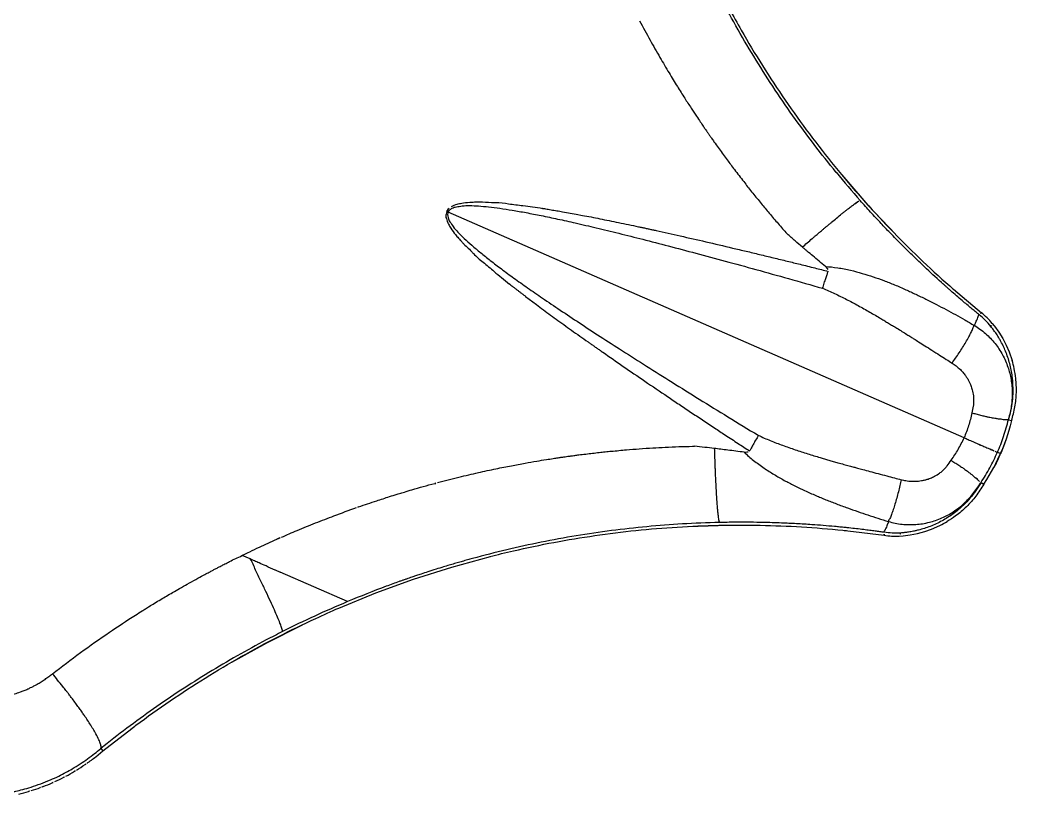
# Model space of a CAD drawing. Header units: millimetres. Extents: x 1145859089 to 1147511753, y -1047484727 to -1047247487.
# Drawn here: x 1146997275.5 to 1146997476.2, y -1047431485.9 to -1047431329.5 of the extents above; entities that cross this region are included whole.
import ezdxf
from ezdxf.xclip import XClip

# ---------------------------------------------------------------- set-up
doc = ezdxf.new("R2010")
doc.units = ezdxf.units.MM
doc.header["$LTSCALE"] = 100
doc.header["$MEASUREMENT"] = 0
doc.header["$XCLIPFRAME"] = 2
doc.layers.get('0').update_dxf_attribs({"linetype": 'CONTINUOUS'})
doc.layers.add('XREF', color=135, linetype='CONTINUOUS')
doc.layers.add('단지배치도$0$W240910', color=135, linetype='CONTINUOUS')

# ---------------------------------------------------------------- blocks, each defined once
blk = doc.blocks.new('단지배치도$0$zw$9902')
at = {"layer": '단지배치도$0$W240910', "linetype": 'ByBlock', "ltscale": 20}
for p, q in [((67698.95, -59990.83), (67704.14, -59996.82)), ((67620.85, -59998.15), (67620.73, -59998.09)), ((67620.85, -59998.14), (67620.73, -59998.09)), ((67620.9, -59998.16), (67620.85, -59998.14)), ((67620.9, -59998.17), (67620.85, -59998.15)), ((67620.94, -59998.18), (67620.9, -59998.16)), ((67620.94, -59998.18), (67620.9, -59998.17)), ((67620.98, -59998.2), (67620.94, -59998.18)), ((67620.98, -59998.2), (67620.94, -59998.18)), ((67723.17, -60042.89), (67620.98, -59998.2)), ((67723.17, -60042.89), (67620.98, -59998.2)), ((67643.67, -59998.13), (67646.33, -59998.61)), ((67704.14, -59996.82), (67709.57, -60002.6)), ((67646.33, -59998.61), (67647.57, -59998.85)), ((67687.9, -60002.27), (67688.12, -60002.51)), ((67688.11, -60002.51), (67688.14, -60002.54)), ((67721.08, -60013.49), (67726.6, -60018.14)), ((67636.33, -60014.91), (67638.49, -60016.53)), ((67638.49, -60016.53), (67639.51, -60017.29)), ((67726.6, -60018.14), (67726.6, -60018.14)), ((67728.75, -60020.25), (67728.75, -60020.25)), ((67728.75, -60020.25), (67729.22, -60020.83)), ((67729.22, -60020.83), (67730.08, -60022.01)), ((67730.08, -60022.01), (67730.85, -60023.25)), ((67730.85, -60023.25), (67731.53, -60024.55)), ((67731.53, -60024.55), (67732.12, -60025.88)), ((67732.12, -60025.88), (67732.7, -60027.59)), ((67731.95, -60039.19), (67731.96, -60039.19)), ((67731.96, -60039.19), (67731.97, -60039.19)), ((67731.96, -60039.34), (67731.97, -60039.27)), ((67731.96, -60039.34), (67732.59, -60039.51)), ((67731.97, -60039.19), (67731.97, -60039.2)), ((67731.97, -60039.2), (67731.97, -60039.22)), ((67731.97, -60039.22), (67731.97, -60039.24)), ((67731.97, -60039.24), (67731.97, -60039.27)), ((67732.32, -60040.57), (67732.06, -60041.46)), ((67732.59, -60039.51), (67732.32, -60040.57)), ((67731.79, -60042.34), (67731.5, -60043.21)), ((67732.06, -60041.46), (67731.79, -60042.34)), ((67669.39, -60044.58), (67669.72, -60044.57)), ((67669.72, -60044.57), (67669.76, -60044.57)), ((67730.82, -60045), (67731.16, -60044.14)), ((67731.18, -60044.08), (67730.85, -60044.94)), ((67731.16, -60044.14), (67731.48, -60043.27)), ((67731.5, -60043.21), (67731.18, -60044.08)), ((67729.26, -60045.56), (67729.78, -60045.79)), ((67729.26, -60045.56), (67729.78, -60045.79)), ((67730.38, -60046.05), (67729.78, -60045.79)), ((67730.38, -60046.05), (67729.78, -60045.79)), ((67729.88, -60047.14), (67730.27, -60046.3)), ((67730.29, -60046.25), (67729.91, -60047.09)), ((67730.27, -60046.3), (67730.38, -60046.05)), ((67730.38, -60046.05), (67730.29, -60046.25)), ((67730.49, -60045.79), (67730.38, -60046.05)), ((67730.38, -60046.05), (67730.47, -60045.85)), ((67730.47, -60045.85), (67730.82, -60045)), ((67730.85, -60044.94), (67730.49, -60045.79)), ((67729.06, -60048.79), (67729.48, -60047.97)), ((67729.51, -60047.92), (67729.08, -60048.74)), ((67729.48, -60047.97), (67729.88, -60047.14)), ((67729.91, -60047.09), (67729.51, -60047.92)), ((67727.67, -60051.19), (67728.15, -60050.4)), ((67728.15, -60050.4), (67728.61, -60049.6)), ((67728.61, -60049.6), (67729.06, -60048.79)), ((67726.41, -60051.86), (67726.41, -60051.87)), ((67726.41, -60051.87), (67726.42, -60051.87)), ((67726.42, -60051.87), (67726.43, -60051.86)), ((67726.43, -60051.86), (67726.44, -60051.85)), ((67726.44, -60051.85), (67726.46, -60051.84)), ((67726.46, -60051.84), (67726.48, -60051.82)), ((67726.53, -60051.77), (67726.48, -60051.82)), ((67726.53, -60051.77), (67727.08, -60052.11)), ((67727.08, -60052.11), (67727.67, -60051.19)), ((67668.5, -60060.46), (67676.42, -60060.2)), ((67676.42, -60060.2), (67684.35, -60060.26)), ((67716.75, -60061.01), (67718.4, -60060.28)), ((67700.15, -60061.32), (67707.32, -60062.22)), ((67707.32, -60062.22), (67707.32, -60062.22)), ((67710.33, -60062.36), (67711.08, -60062.31)), ((67710.33, -60062.36), (67710.33, -60062.36)), ((67711.08, -60062.31), (67712.53, -60062.14)), ((67712.53, -60062.14), (67713.96, -60061.87)), ((67713.96, -60061.87), (67715.37, -60061.49)), ((67715.37, -60061.49), (67716.75, -60061.01)), ((67580.14, -60066.22), (67580.17, -60066.21)), ((67581.76, -60066.91), (67580.17, -60066.21)), ((67621.71, -60068.51), (67629.35, -60066.4)), ((67614.15, -60070.92), (67621.71, -60068.51)), ((67625.82, -60066.82), (67625.31, -60066.96)), ((67586.75, -60069.09), (67587.72, -60069.51)), ((67601.07, -60075.35), (67587.73, -60069.52)), ((67606.69, -60073.63), (67614.15, -60070.92)), ((67599.35, -60076.63), (67606.69, -60073.63)), ((67601.07, -60075.35), (67601.08, -60075.36)), ((67585.05, -60083.49), (67592.13, -60079.92)), ((67578.12, -60087.33), (67585.05, -60083.49)), ((67552.6, -60104.94), (67558.32, -60100.47)), ((67552.19, -60104.44), (67552.19, -60104.44)), ((67552.19, -60104.44), (67552.6, -60104.93)), ((67551.21, -60106.07), (67552.6, -60104.94))]:
    blk.add_line(p, q, dxfattribs=at)
at = {"layer": '단지배치도$0$W240910'}
blk.add_arc((56404.25, -57219.78, 0), 12756.72, 322.50733, 9.110085, dxfattribs=at)
at = {"layer": '단지배치도$0$W240910', "linetype": 'ByBlock', "ltscale": 20}
for centre, radius, start, end in [((67853.62, -59862.38), 201.59, 219.397, 221.4888), ((67716.49, -60030.58), 16.03, 40.1322, 50.904), ((67713.51, -60033.27), 20.02, 11.8651, 16.481), ((67694.32, -60030.28), 38.71, 341.4102, 346.5763), ((67694.5, -60030.35), 38.51, 336.3673, 341.4208), ((67694.49, -60030.36), 38.51, 331.3326, 336.3861), ((67694.32, -60030.27), 38.71, 326.1771, 331.3432), ((67614.99, -60090.66), 36.03, 108.9947, 109.6625), ((67679.18, -60261.22), 201.59, 91.2646, 93.3564), ((67709.54, -60042.33), 20.02, 296.2724, 300.8883), ((67709.59, -60046.35), 16.03, 261.8494, 272.6211), ((67680.15, -60264.15), 204.69, 110.4185, 112.7278), ((67678.39, -60260.47), 200.61, 112.6686, 116.7206), ((67679.49, -60262.63), 203.03, 116.7226, 117.7472), ((67526.45, -60074.42), 40.19, 304.8375, 308.0389), ((67526.56, -60074.64), 39.95, 300.7755, 301.4146), ((67526.38, -60074.35), 40.28, 301.4177, 304.2909), ((67526.21, -60074.1), 40.59, 304.2879, 304.8438), ((67526.51, -60074.53), 40.07, 294.4345, 297.258), ((67526.53, -60074.58), 40.01, 297.2585, 297.9356), ((67526.59, -60074.68), 39.9, 297.9338, 300.7753), ((67526.5, -60074.5), 40.1, 286.4599, 287.2175), ((67526.51, -60074.53), 40.06, 287.217, 290.0042), ((67526.54, -60074.61), 39.98, 290.0049, 290.4781), ((67526.52, -60074.57), 40.02, 290.4781, 290.8788), ((67526.5, -60074.51), 40.09, 290.8794, 293.6394), ((67526.49, -60074.49), 40.11, 293.6391, 294.4349), ((67526.5, -60074.52), 40.08, 283.6623, 286.4601)]:
    blk.add_arc(centre, radius, start, end, dxfattribs=at)
for points, knots in [([(67697.84, -59990.33), (67696.35, -59988.52), (67693.43, -59984.83), (67689.24, -59979.15), (67685.25, -59973.32), (67681.48, -59967.38), (67677.94, -59961.34), (67675.72, -59957.24), (67674.65, -59955.17)], [0, 0, 0, 0, 7.03896, 14.10801, 21.174538, 28.209375, 35.209065, 42.188337, 42.188337, 42.188337, 42.188337]), ([(67676.68, -59957.94), (67677.45, -59959.35), (67679.56, -59963.15), (67683.2, -59969.22), (67687.71, -59976.08), (67692.5, -59982.75), (67697.55, -59989.22), (67702.87, -59995.48), (67708.44, -60001.51), (67714.25, -60007.32), (67718.52, -60011.25), (67720.83, -60013.27), (67721.08, -60013.49)], [0, 0, 0, 0, 4.813028, 13.021974, 21.231053, 29.440321, 37.649824, 45.859591, 54.069635, 62.279945, 70.490483, 71.478028, 71.478028, 71.478028, 71.478028]), ([(67658.92, -59960.31), (67659.58, -59961.6), (67660.92, -59964.03), (67662.86, -59967.47), (67664.67, -59970.53), (67666.31, -59973.22), (67667.77, -59975.54), (67669.04, -59977.5), (67670.07, -59979.06), (67670.87, -59980.25), (67671.45, -59981.1), (67671.85, -59981.69), (67672.17, -59982.15), (67672.45, -59982.56), (67672.79, -59983.04), (67673.1, -59983.49), (67673.4, -59983.91), (67673.64, -59984.25), (67674.06, -59984.84), (67674.66, -59985.68), (67675.45, -59986.78), (67676, -59987.5), (67676.26, -59987.86)], [0, 0, 0, 0, 4.356619, 8.311592, 11.863963, 15.01231, 17.754917, 20.089936, 22.015532, 23.363235, 24.395181, 25.10987, 25.506331, 26.068293, 26.60025, 27.274247, 27.711141, 28.128603, 28.526656, 29.883783, 31.24589, 32.588293, 32.588293, 32.588293, 32.588293]), ([(67676.26, -59987.86), (67676.48, -59988.18), (67676.97, -59988.81), (67677.44, -59989.46), (67677.7, -59989.79)], [0, 0, 0, 0, 1.16775, 2.404075, 2.404075, 2.404075, 2.404075]), ([(67677.7, -59989.79), (67678.32, -59990.58), (67679.42, -59992.06), (67680.57, -59993.5), (67681.1, -59994.16)], [0, 0, 0, 0, 3.009942, 5.542552, 5.542552, 5.542552, 5.542552]), ([(67681.1, -59994.16), (67681.66, -59994.87), (67682.74, -59996.2), (67683.84, -59997.53), (67684.37, -59998.16)], [0, 0, 0, 0, 2.696224, 5.157327, 5.157327, 5.157327, 5.157327]), ([(67623.67, -59996.44), (67624.19, -59996.35), (67624.87, -59996.27), (67625.72, -59996.22), (67626.19, -59996.2), (67626.69, -59996.19), (67627.22, -59996.19), (67627.57, -59996.2), (67627.76, -59996.2)], [0, 0, 0, 0, 1.596637, 2.053013, 2.531406, 3.031997, 3.554943, 4.100383, 4.100383, 4.100383, 4.100383]), ([(67627.76, -59996.2), (67628.56, -59996.19), (67629.44, -59996.37), (67630.33, -59996.3), (67630.42, -59996.29)], [0, 0, 0, 0, 2.401318, 2.66819, 2.66819, 2.66819, 2.66819]), ([(67630.42, -59996.33), (67631.27, -59996.29), (67633.07, -59996.6), (67634.85, -59996.81), (67635.8, -59996.9)], [0, 0, 0, 0, 2.54112, 5.407961, 5.407961, 5.407961, 5.407961]), ([(67701.55, -59996.55), (67701.68, -59996.46), (67701.91, -59996.29), (67702.25, -59996.1), (67702.48, -59995.91), (67702.61, -59995.93)], [0, 0, 0, 0, 0.461746, 0.831383, 1.231302, 1.231302, 1.231302, 1.231302]), ([(67726.19, -60018.56), (67725.97, -60018.38), (67725.51, -60018), (67724.77, -60017.39), (67723.94, -60016.7), (67722.99, -60015.9), (67721.94, -60015), (67721.02, -60014.21), (67720.31, -60013.58), (67719.85, -60013.18), (67719.46, -60012.83), (67719.08, -60012.49), (67717.7, -60011.25), (67715.69, -60009.41), (67713.15, -60006.98), (67710.86, -60004.72), (67708.72, -60002.54), (67706.6, -60000.32), (67704.65, -59998.21), (67703.29, -59996.69), (67702.61, -59995.93)], [0, 0, 0, 0, 0.842833, 1.804421, 2.884607, 4.083231, 5.523702, 7.025981, 7.735048, 8.349304, 8.868817, 9.293642, 9.903768, 14.416924, 17.467389, 20.452732, 24.07324, 26.614897, 29.66509, 32.71727, 32.71727, 32.71727, 32.71727]), ([(67620.72, -59998.09), (67620.65, -59998.25), (67620.57, -59998.69), (67620.47, -59999.23), (67620.64, -59999.45)], [0, 0, 0, 0, 0.540745, 1.382931, 1.382931, 1.382931, 1.382931]), ([(67620.72, -59998.09), (67620.79, -59997.92), (67621.06, -59997.57), (67621.39, -59997.13), (67621.67, -59997.1)], [0, 0, 0, 0, 0.540745, 1.382931, 1.382931, 1.382931, 1.382931]), ([(67620.98, -59998.2), (67620.93, -59998.35), (67620.84, -59998.73), (67620.96, -59999.39), (67621.15, -59999.87), (67621.33, -60000.11)], [0, 0, 0, 0, 0.486408, 1.120205, 2.006841, 2.006841, 2.006841, 2.006841]), ([(67620.98, -59998.2), (67621.06, -59998.06), (67621.27, -59997.74), (67621.84, -59997.37), (67622.33, -59997.19), (67622.62, -59997.16)], [0, 0, 0, 0, 0.486408, 1.120205, 2.006841, 2.006841, 2.006841, 2.006841]), ([(67621.67, -59997.1), (67622.01, -59996.89), (67622.53, -59996.7), (67623.22, -59996.53), (67623.51, -59996.46), (67623.67, -59996.44)], [0, 0, 0, 0, 1.207204, 1.644293, 2.115203, 2.115203, 2.115203, 2.115203]), ([(67622.62, -59997.16), (67623.01, -59997.11), (67623.87, -59996.92), (67625.34, -59996.9), (67627.08, -59996.97), (67629.08, -59997.17), (67631.31, -59997.46), (67633.79, -59997.83), (67636.52, -59998.32), (67639.51, -59998.9), (67642.76, -59999.59), (67646.39, -60000.4), (67650.42, -60001.34), (67654.87, -60002.42), (67659.63, -60003.61), (67664.72, -60004.93), (67670.17, -60006.37), (67675.96, -60007.93), (67682.07, -60009.6), (67688.5, -60011.39), (67692.89, -60012.64), (67695.13, -60013.3)], [0, 0, 0, 0, 1.177409, 2.643447, 4.392353, 6.402399, 8.652648, 11.147844, 13.918543, 16.968362, 20.285919, 23.871662, 28.126176, 32.706012, 37.611441, 42.842664, 48.503904, 54.503192, 60.84036, 67.513769, 74.523857, 74.523857, 74.523857, 74.523857]), ([(67635.8, -59996.9), (67636.44, -59996.96), (67637.74, -59997.18), (67639.05, -59997.36), (67639.72, -59997.47)], [0, 0, 0, 0, 1.918188, 3.959693, 3.959693, 3.959693, 3.959693]), ([(67639.72, -59997.47), (67639.53, -59997.44), (67640.44, -59997.59), (67640.78, -59997.64), (67641.39, -59997.74), (67641.94, -59997.84), (67642.51, -59997.93), (67643.09, -59998.03), (67643.48, -59998.1), (67643.67, -59998.13)], [0, 0, 0, 0, 0.569251, 1.120636, 1.680537, 2.248956, 2.825898, 3.411365, 4.005361, 4.005361, 4.005361, 4.005361]), ([(67684.37, -59998.16), (67684.95, -59998.85), (67686.11, -60000.23), (67687.31, -60001.58), (67687.9, -60002.27)], [0, 0, 0, 0, 2.717182, 5.419443, 5.419443, 5.419443, 5.419443]), ([(67698.93, -59998.57), (67699.09, -59998.44), (67699.4, -59998.19), (67699.86, -59997.83), (67700.37, -59997.43), (67700.93, -59997), (67701.35, -59996.69), (67701.55, -59996.55)], [0, 0, 0, 0, 0.63209, 1.19498, 1.758934, 2.578088, 3.319001, 3.319001, 3.319001, 3.319001]), ([(67620.64, -59999.45), (67620.72, -59999.85), (67620.93, -60000.36), (67621.27, -60000.98), (67621.42, -60001.24), (67621.51, -60001.37)], [0, 0, 0, 0, 1.207204, 1.644293, 2.115203, 2.115203, 2.115203, 2.115203]), ([(67621.33, -60000.11), (67621.56, -60000.43), (67622, -60001.19), (67622.99, -60002.28), (67624.22, -60003.51), (67625.72, -60004.84), (67627.45, -60006.29), (67629.41, -60007.85), (67631.61, -60009.53), (67634.07, -60011.33), (67636.78, -60013.25), (67639.84, -60015.36), (67643.27, -60017.68), (67647.08, -60020.22), (67651.19, -60022.9), (67655.62, -60025.75), (67660.37, -60028.77), (67665.45, -60031.97), (67670.83, -60035.32), (67676.5, -60038.82), (67680.4, -60041.2), (67682.4, -60042.4)], [0, 0, 0, 0, 1.177409, 2.643447, 4.392353, 6.402399, 8.652648, 11.147844, 13.918543, 16.968362, 20.285919, 23.871662, 28.126176, 32.706012, 37.611441, 42.842664, 48.503904, 54.503192, 60.84036, 67.513769, 74.523857, 74.523857, 74.523857, 74.523857]), ([(67647.57, -59998.85), (67648.74, -59999.03), (67651.12, -59999.55), (67654.83, -60000.28), (67657.6, -60000.86), (67659.36, -60001.24), (67660.05, -60001.39), (67660.75, -60001.54), (67661.46, -60001.7), (67661.93, -60001.8), (67662.16, -60001.85)], [0, 0, 0, 0, 3.540286, 7.316158, 11.327899, 12.029319, 12.736871, 13.450556, 14.170375, 14.89633, 14.89633, 14.89633, 14.89633]), ([(67695.08, -60001.76), (67695.23, -60001.63), (67695.54, -60001.37), (67696, -60000.99), (67696.46, -60000.6), (67697.11, -60000.06), (67697.93, -59999.38), (67698.59, -59998.84), (67698.93, -59998.57)], [0, 0, 0, 0, 0.608735, 1.196476, 1.804823, 2.430024, 3.712517, 4.999051, 4.999051, 4.999051, 4.999051]), ([(67621.51, -60001.37), (67621.8, -60001.81), (67622.21, -60002.37), (67622.74, -60003.02), (67623.05, -60003.38), (67623.39, -60003.76), (67623.74, -60004.15), (67623.99, -60004.4), (67624.11, -60004.53)], [0, 0, 0, 0, 1.596637, 2.053013, 2.531406, 3.031997, 3.554943, 4.100383, 4.100383, 4.100383, 4.100383]), ([(67662.16, -60001.85), (67663.76, -60002.22), (67667.05, -60002.93), (67672.11, -60004.09), (67676.45, -60005.11), (67680, -60005.95), (67682.69, -60006.59), (67685.42, -60007.25), (67688.08, -60007.9), (67690.82, -60008.57), (67693.52, -60009.25), (67695.38, -60009.7), (67696.25, -60009.94)], [0, 0, 0, 0, 4.920026, 10.105142, 15.555833, 18.290327, 21.053353, 23.86343, 26.697012, 29.293562, 32.325258, 35.031877, 35.031877, 35.031877, 35.031877]), ([(67691.15, -60005.14), (67691.46, -60004.86), (67692.12, -60004.3), (67692.9, -60003.61), (67693.51, -60003.1), (67693.87, -60002.78), (67694.28, -60002.43), (67694.67, -60002.11), (67694.96, -60001.85), (67695.08, -60001.76)], [0, 0, 0, 0, 1.260417, 2.580742, 3.129728, 3.651886, 4.0175, 4.745857, 5.177531, 5.177531, 5.177531, 5.177531]), ([(67691.15, -60005.14), (67690.68, -60004.73), (67689.65, -60003.89), (67688.71, -60002.95), (67688.14, -60002.54)], [0, 0, 0, 0, 1.871049, 3.972683, 3.972683, 3.972683, 3.972683]), ([(67624.11, -60004.53), (67624.65, -60005.13), (67625.38, -60005.66), (67625.93, -60006.36), (67625.98, -60006.43)], [0, 0, 0, 0, 2.401318, 2.66819, 2.66819, 2.66819, 2.66819]), ([(67626.02, -60006.4), (67626.56, -60007.06), (67628.01, -60008.16), (67629.37, -60009.33), (67630.09, -60009.96)], [0, 0, 0, 0, 2.54112, 5.407961, 5.407961, 5.407961, 5.407961]), ([(67695.71, -60008.96), (67694.87, -60008.26), (67693.68, -60007.26), (67692.32, -60006.12), (67691.63, -60005.55), (67691.31, -60005.27), (67691.15, -60005.14)], [0, 0, 0, 0, 3.260077, 4.675784, 5.316948, 5.948888, 5.948888, 5.948888, 5.948888]), ([(67630.09, -60009.96), (67630.57, -60010.39), (67631.61, -60011.2), (67632.63, -60012.04), (67633.17, -60012.45)], [0, 0, 0, 0, 1.918188, 3.959693, 3.959693, 3.959693, 3.959693]), ([(67695.13, -60013.3), (67695.32, -60012.98), (67695.45, -60012.29), (67695.79, -60011.39), (67696.03, -60010.61), (67696.18, -60010.15), (67696.25, -60009.94)], [0, 0, 0, 0, 1.097384, 2.068671, 2.884035, 3.531905, 3.531905, 3.531905, 3.531905]), ([(67695.71, -60008.96), (67695.87, -60009.1), (67696.15, -60009.36), (67696.3, -60009.78), (67696.25, -60009.94)], [0, 0, 0, 0, 0.64244, 1.162556, 1.162556, 1.162556, 1.162556]), ([(67695.71, -60008.96), (67696.52, -60009.03), (67698.2, -60009.2), (67700.63, -60009.69), (67702.97, -60010.31), (67705.16, -60011), (67707.3, -60011.76), (67709.46, -60012.61), (67711.24, -60013.38), (67712.64, -60014.02), (67713.62, -60014.48), (67714.62, -60014.96), (67715.64, -60015.46), (67716.67, -60015.98), (67718, -60016.66), (67719.6, -60017.5), (67721.46, -60018.52), (67723.32, -60019.55), (67724.55, -60020.29), (67725.19, -60020.63)], [0, 0, 0, 0, 2.462915, 5.043509, 7.428788, 9.732127, 11.929211, 14.247328, 16.687768, 17.75166, 18.838286, 19.947814, 21.080417, 22.236273, 23.415554, 25.568459, 27.652234, 29.781936, 31.958689, 31.958689, 31.958689, 31.958689]), ([(67633.17, -60012.45), (67633.02, -60012.34), (67633.74, -60012.91), (67634.02, -60013.12), (67634.5, -60013.5), (67634.94, -60013.84), (67635.4, -60014.19), (67635.87, -60014.55), (67636.18, -60014.79), (67636.33, -60014.91)], [0, 0, 0, 0, 0.569251, 1.120636, 1.680537, 2.248956, 2.825898, 3.411365, 4.005361, 4.005361, 4.005361, 4.005361]), ([(67695.13, -60013.3), (67695.94, -60013.62), (67697.54, -60014.32), (67699.89, -60015.48), (67702.2, -60016.71), (67704.48, -60017.99), (67706.22, -60019.01), (67707.46, -60019.75), (67708.23, -60020.21), (67709.03, -60020.7), (67709.91, -60021.24), (67710.85, -60021.82), (67711.78, -60022.39), (67712.57, -60022.89), (67713.35, -60023.37), (67714.27, -60023.95), (67715.46, -60024.71), (67716.85, -60025.59), (67718.27, -60026.49), (67719.6, -60027.34), (67720.42, -60027.87), (67720.8, -60028.11)], [0, 0, 0, 0, 2.620047, 5.238556, 7.857918, 10.475204, 13.057656, 13.917577, 14.813958, 15.746831, 16.716323, 17.933294, 19.060369, 19.989619, 20.720958, 21.807982, 23.260058, 24.950962, 26.740095, 28.317811, 29.673642, 29.673642, 29.673642, 29.673642]), ([(67639.51, -60017.29), (67640.43, -60018.02), (67642.43, -60019.42), (67645.48, -60021.65), (67647.79, -60023.28), (67649.27, -60024.32), (67649.85, -60024.72), (67650.43, -60025.13), (67651.02, -60025.55), (67651.42, -60025.82), (67651.62, -60025.96)], [0, 0, 0, 0, 3.540286, 7.316158, 11.327899, 12.029319, 12.736871, 13.450556, 14.170375, 14.89633, 14.89633, 14.89633, 14.89633]), ([(67725.19, -60020.63), (67725.35, -60020.47), (67725.46, -60020.08), (67725.71, -60019.55), (67725.97, -60019.18), (67726.01, -60018.48), (67726.19, -60018.56)], [0, 0, 0, 0, 0.678711, 1.166358, 1.692573, 2.298362, 2.298362, 2.298362, 2.298362]), ([(67728.48, -60020.84), (67728.14, -60020.42), (67727.41, -60019.63), (67726.61, -60018.9), (67726.19, -60018.56)], [0, 0, 0, 0, 1.615349, 3.231144, 3.231144, 3.231144, 3.231144]), ([(67720.8, -60028.11), (67721.04, -60027.78), (67721.51, -60027.1), (67722.21, -60026.07), (67722.89, -60025.01), (67723.52, -60023.96), (67724.09, -60022.98), (67724.54, -60022.08), (67724.97, -60021.35), (67725.04, -60020.79), (67725.2, -60020.63)], [0, 0, 0, 0, 1.208141, 2.475427, 3.751648, 4.985432, 6.129942, 7.146707, 8.007591, 8.695035, 8.695035, 8.695035, 8.695035]), ([(67725.2, -60020.63), (67725.57, -60020.88), (67726.36, -60021.37), (67727.42, -60022.23), (67728.42, -60023.19), (67729.31, -60024.2), (67730.11, -60025.31), (67730.8, -60026.45), (67731.39, -60027.66), (67731.86, -60028.87), (67732.23, -60030.11), (67732.5, -60031.37), (67732.67, -60032.7), (67732.73, -60034.03), (67732.68, -60035.36), (67732.54, -60036.65), (67732.3, -60037.94), (67732.08, -60038.77), (67731.95, -60039.19)], [0, 0, 0, 0, 1.340952, 2.779651, 4.092707, 5.504928, 6.813895, 8.196145, 9.491286, 10.841501, 12.085355, 13.375096, 14.709017, 16.085193, 17.377777, 18.694059, 19.988712, 21.289505, 21.289505, 21.289505, 21.289505]), ([(67732.3, -60028.52), (67732.09, -60027.69), (67731.58, -60026.08), (67730.81, -60024.45), (67730.25, -60023.44), (67729.99, -60023), (67729.71, -60022.55), (67729.45, -60022.17), (67729.22, -60021.82), (67728.98, -60021.51), (67728.77, -60021.17), (67728.49, -60020.99), (67728.48, -60020.84)], [0, 0, 0, 0, 2.590685, 5.028164, 5.406506, 6.050409, 6.549971, 7.020568, 7.41636, 7.812284, 8.19219, 8.645427, 8.645427, 8.645427, 8.645427]), ([(67651.62, -60025.96), (67652.97, -60026.89), (67655.73, -60028.82), (67660.01, -60031.74), (67663.7, -60034.24), (67666.73, -60036.28), (67669.03, -60037.82), (67671.37, -60039.37), (67673.66, -60040.89), (67676.01, -60042.45), (67678.34, -60043.96), (67679.93, -60045.02), (67680.7, -60045.49)], [0, 0, 0, 0, 4.920026, 10.105142, 15.555833, 18.290327, 21.053353, 23.86343, 26.697012, 29.293562, 32.325258, 35.031877, 35.031877, 35.031877, 35.031877]), ([(67720.8, -60028.11), (67721.08, -60028.27), (67721.64, -60028.69), (67722.4, -60029.34), (67722.96, -60029.96), (67723.38, -60030.48), (67723.72, -60030.96), (67724.05, -60031.53), (67724.32, -60032.07), (67724.58, -60032.68), (67724.85, -60033.5), (67725.02, -60034.42), (67725.08, -60035.28), (67725.07, -60035.98), (67724.99, -60036.89), (67724.8, -60037.55), (67724.7, -60037.99)], [0, 0, 0, 0, 0.950726, 2.088541, 3.021138, 3.439598, 4.08209, 4.809872, 5.399123, 5.910074, 6.775343, 7.994087, 8.693267, 9.382521, 10.069396, 11.434856, 11.434856, 11.434856, 11.434856]), ([(67731.96, -60039.34), (67732.15, -60038.73), (67732.48, -60037.5), (67732.79, -60035.64), (67732.93, -60033.48), (67732.82, -60031.09), (67732.51, -60029.36), (67732.3, -60028.52)], [0, 0, 0, 0, 1.900808, 3.804166, 5.675249, 8.373991, 10.950317, 10.950317, 10.950317, 10.950317]), ([(67732.59, -60039.51), (67732.84, -60038.6), (67733.33, -60036.79), (67733.59, -60033.96), (67733.49, -60031.41), (67733.23, -60029.81), (67733.09, -60029.15)], [0, 0, 0, 0, 2.821021, 5.64201, 8.463026, 10.479056, 10.479056, 10.479056, 10.479056]), ([(67724.7, -60037.99), (67724.56, -60038.84), (67724.1, -60040.5), (67723.51, -60042.11), (67723.17, -60042.89)], [0, 0, 0, 0, 2.568403, 5.14271, 5.14271, 5.14271, 5.14271]), ([(67724.7, -60037.99), (67724.99, -60038.02), (67725.57, -60038.19), (67726.43, -60038.42), (67727.22, -60038.62), (67727.83, -60038.75), (67728.31, -60038.84), (67728.77, -60038.93), (67729.32, -60039.02), (67729.94, -60039.15), (67730.42, -60039.13), (67730.65, -60039.21)], [0, 0, 0, 0, 0.84973, 1.811822, 2.679155, 3.297572, 3.677517, 4.151084, 4.689359, 5.34023, 6.073727, 6.073727, 6.073727, 6.073727]), ([(67730.65, -60039.21), (67730.81, -60039.27), (67731.12, -60039.25), (67731.55, -60039.27), (67731.84, -60039.27), (67731.95, -60039.19)], [0, 0, 0, 0, 0.515784, 0.895389, 1.311072, 1.311072, 1.311072, 1.311072]), ([(67682.4, -60042.4), (67682.3, -60042.75), (67681.88, -60043.32), (67681.45, -60044.18), (67681.04, -60044.88), (67680.8, -60045.31), (67680.7, -60045.49)], [0, 0, 0, 0, 1.097384, 2.068671, 2.884035, 3.531905, 3.531905, 3.531905, 3.531905]), ([(67682.4, -60042.4), (67683.19, -60042.78), (67684.79, -60043.48), (67687.24, -60044.41), (67689.71, -60045.27), (67692.19, -60046.07), (67694.12, -60046.66), (67695.51, -60047.07), (67696.37, -60047.32), (67697.27, -60047.58), (67698.27, -60047.86), (67699.33, -60048.16), (67700.38, -60048.45), (67701.28, -60048.69), (67702.17, -60048.93), (67703.22, -60049.22), (67704.58, -60049.58), (67706.17, -60050), (67707.8, -60050.43), (67709.32, -60050.84), (67710.27, -60051.08), (67710.7, -60051.2)], [0, 0, 0, 0, 2.620047, 5.238556, 7.857918, 10.475204, 13.057656, 13.917577, 14.813958, 15.746831, 16.716323, 17.933294, 19.060369, 19.989619, 20.720958, 21.807982, 23.260058, 24.950962, 26.740095, 28.317811, 29.673642, 29.673642, 29.673642, 29.673642]), ([(67663.98, -60044.77), (67664.88, -60044.73), (67666.69, -60044.64), (67668.49, -60044.61), (67669.39, -60044.58)], [0, 0, 0, 0, 2.717182, 5.419443, 5.419443, 5.419443, 5.419443]), ([(67673.71, -60045.01), (67673.09, -60044.94), (67671.78, -60044.76), (67670.45, -60044.7), (67669.76, -60044.57)], [0, 0, 0, 0, 1.871049, 3.972683, 3.972683, 3.972683, 3.972683]), ([(67720.61, -60047.35), (67721.14, -60046.67), (67722.04, -60045.21), (67722.83, -60043.68), (67723.17, -60042.89)], [0, 0, 0, 0, 2.568403, 5.14271, 5.14271, 5.14271, 5.14271]), ([(67723.17, -60042.89), (67723.44, -60043.01), (67724.02, -60043.27), (67724.94, -60043.67), (67725.84, -60044.06), (67726.69, -60044.44), (67727.36, -60044.73), (67727.89, -60044.95), (67728.26, -60045.14), (67728.54, -60045.19), (67728.64, -60045.29)], [0, 0, 0, 0, 0.888079, 1.897213, 2.997408, 3.850552, 4.691672, 5.183893, 5.56457, 5.971214, 5.971214, 5.971214, 5.971214]), ([(67723.17, -60042.89), (67723.44, -60043.01), (67724.02, -60043.27), (67724.94, -60043.67), (67725.84, -60044.06), (67726.69, -60044.44), (67727.36, -60044.72), (67727.88, -60044.96), (67728.28, -60045.11), (67728.5, -60045.28), (67728.64, -60045.29)], [0, 0, 0, 0, 0.888079, 1.897213, 2.997408, 3.850552, 4.691672, 5.183893, 5.56457, 5.971214, 5.971214, 5.971214, 5.971214]), ([(67618.91, -60051.78), (67620.31, -60051.39), (67623, -60050.73), (67626.85, -60049.81), (67630.32, -60049.06), (67633.41, -60048.45), (67636.1, -60047.94), (67638.4, -60047.54), (67640.25, -60047.24), (67641.67, -60047.02), (67642.69, -60046.87), (67643.39, -60046.76), (67643.94, -60046.68), (67644.44, -60046.61), (67645.02, -60046.53), (67645.56, -60046.46), (67646.07, -60046.39), (67646.48, -60046.34), (67647.2, -60046.24), (67648.23, -60046.12), (67649.57, -60045.95), (67650.47, -60045.87), (67650.92, -60045.8)], [0, 0, 0, 0, 4.356619, 8.311592, 11.863963, 15.01231, 17.754917, 20.089936, 22.015532, 23.363235, 24.395181, 25.10987, 25.506331, 26.068293, 26.60025, 27.274247, 27.711141, 28.128603, 28.526656, 29.883783, 31.24589, 32.588293, 32.588293, 32.588293, 32.588293]), ([(67650.92, -60045.8), (67651.3, -60045.75), (67652.1, -60045.69), (67652.9, -60045.59), (67653.31, -60045.56)], [0, 0, 0, 0, 1.16775, 2.404075, 2.404075, 2.404075, 2.404075]), ([(67653.31, -60045.56), (67654.31, -60045.48), (67656.14, -60045.28), (67657.99, -60045.15), (67658.83, -60045.08)], [0, 0, 0, 0, 3.009942, 5.542552, 5.542552, 5.542552, 5.542552]), ([(67658.83, -60045.08), (67659.73, -60045.02), (67661.44, -60044.91), (67663.16, -60044.81), (67663.98, -60044.77)], [0, 0, 0, 0, 2.696224, 5.157327, 5.157327, 5.157327, 5.157327]), ([(67673.71, -60045.01), (67673.72, -60045.43), (67673.75, -60046.29), (67673.78, -60047.34), (67673.81, -60048.13), (67673.83, -60048.61), (67673.85, -60049.15), (67673.87, -60049.66), (67673.89, -60050.04), (67673.89, -60050.19)], [0, 0, 0, 0, 1.260417, 2.580742, 3.129728, 3.651886, 4.0175, 4.745857, 5.177531, 5.177531, 5.177531, 5.177531]), ([(67679.61, -60045.77), (67678.53, -60045.63), (67676.98, -60045.43), (67675.23, -60045.2), (67674.34, -60045.09), (67673.92, -60045.04), (67673.71, -60045.01)], [0, 0, 0, 0, 3.260077, 4.675784, 5.316948, 5.948888, 5.948888, 5.948888, 5.948888]), ([(67679.61, -60045.77), (67679.82, -60045.79), (67680.2, -60045.82), (67680.61, -60045.64), (67680.7, -60045.49)], [0, 0, 0, 0, 0.64244, 1.162556, 1.162556, 1.162556, 1.162556]), ([(67679.61, -60045.77), (67680.22, -60046.32), (67681.48, -60047.43), (67683.49, -60048.88), (67685.53, -60050.19), (67687.52, -60051.33), (67689.54, -60052.38), (67691.63, -60053.38), (67693.4, -60054.17), (67694.81, -60054.76), (67695.82, -60055.18), (67696.85, -60055.58), (67697.91, -60055.99), (67698.99, -60056.4), (67700.4, -60056.91), (67702.1, -60057.51), (67704.11, -60058.18), (67706.13, -60058.86), (67707.51, -60059.25), (67708.2, -60059.5)], [0, 0, 0, 0, 2.462915, 5.043509, 7.428788, 9.732127, 11.929211, 14.247328, 16.687768, 17.75166, 18.838286, 19.947814, 21.080417, 22.236273, 23.415554, 25.568459, 27.652234, 29.781936, 31.958689, 31.958689, 31.958689, 31.958689]), ([(67728.64, -60045.29), (67728.74, -60045.39), (67728.98, -60045.4), (67729.16, -60045.53), (67729.2, -60045.59)], [0, 0, 0, 0, 0.4325309, 0.6424954, 0.6424954, 0.6424954, 0.6424954]), ([(67728.64, -60045.29), (67728.78, -60045.3), (67728.95, -60045.46), (67729.18, -60045.5), (67729.24, -60045.49)], [0, 0, 0, 0, 0.4325309, 0.6424954, 0.6424954, 0.6424954, 0.6424954]), ([(67710.7, -60051.2), (67711.01, -60051.29), (67711.7, -60051.42), (67712.7, -60051.53), (67713.53, -60051.53), (67714.19, -60051.48), (67714.78, -60051.4), (67715.42, -60051.26), (67716.01, -60051.09), (67716.62, -60050.86), (67717.41, -60050.5), (67718.2, -60050.01), (67718.88, -60049.47), (67719.38, -60048.99), (67720, -60048.31), (67720.36, -60047.72), (67720.61, -60047.35)], [0, 0, 0, 0, 0.950726, 2.088541, 3.021138, 3.439598, 4.08209, 4.809872, 5.399123, 5.910074, 6.775343, 7.994087, 8.693267, 9.382521, 10.069396, 11.434856, 11.434856, 11.434856, 11.434856]), ([(67720.61, -60047.35), (67720.83, -60047.54), (67721.34, -60047.85), (67722.1, -60048.33), (67722.78, -60048.77), (67723.29, -60049.13), (67723.68, -60049.42), (67724.06, -60049.7), (67724.49, -60050.04), (67725.02, -60050.41), (67725.33, -60050.78), (67725.54, -60050.89)], [0, 0, 0, 0, 0.84973, 1.811822, 2.679155, 3.297572, 3.677517, 4.151084, 4.689359, 5.34023, 6.073727, 6.073727, 6.073727, 6.073727]), ([(67673.89, -60050.19), (67673.9, -60050.39), (67673.92, -60050.79), (67673.95, -60051.39), (67673.98, -60052), (67674.02, -60052.83), (67674.08, -60053.9), (67674.14, -60054.75), (67674.17, -60055.18)], [0, 0, 0, 0, 0.608735, 1.196476, 1.804823, 2.430024, 3.712517, 4.999051, 4.999051, 4.999051, 4.999051]), ([(67609.37, -60054.55), (67609.87, -60054.39), (67610.53, -60054.19), (67611.51, -60053.89), (67612.49, -60053.59), (67614.81, -60052.9), (67616.81, -60052.33), (67618.33, -60051.93)], [0, 0, 0, 0, 1.577622, 2.073716, 3.079791, 4.638275, 9.333782, 9.333782, 9.333782, 9.333782]), ([(67710.7, -60051.2), (67710.62, -60051.59), (67710.45, -60052.4), (67710.16, -60053.61), (67709.84, -60054.83), (67709.5, -60056), (67709.17, -60057.08), (67708.81, -60058.03), (67708.57, -60058.84), (67708.21, -60059.27), (67708.2, -60059.5)], [0, 0, 0, 0, 1.208141, 2.475427, 3.751648, 4.985432, 6.129942, 7.146707, 8.007591, 8.695035, 8.695035, 8.695035, 8.695035]), ([(67708.2, -60059.5), (67708.63, -60059.6), (67709.53, -60059.85), (67710.88, -60060.04), (67712.27, -60060.13), (67713.61, -60060.09), (67714.97, -60059.93), (67716.28, -60059.66), (67717.56, -60059.28), (67718.77, -60058.8), (67719.93, -60058.23), (67721.04, -60057.57), (67722.13, -60056.79), (67723.15, -60055.93), (67724.09, -60055), (67724.95, -60054.01), (67725.72, -60052.96), (67726.19, -60052.23), (67726.41, -60051.86)], [0, 0, 0, 0, 1.340952, 2.779651, 4.092707, 5.504928, 6.813895, 8.196145, 9.491286, 10.841501, 12.085355, 13.375096, 14.709017, 16.085193, 17.377777, 18.694059, 19.988712, 21.289505, 21.289505, 21.289505, 21.289505]), ([(67726.53, -60051.77), (67726.21, -60052.32), (67725.53, -60053.39), (67724.37, -60054.88), (67722.88, -60056.46), (67721.05, -60057.99), (67719.57, -60058.94), (67718.81, -60059.35)], [0, 0, 0, 0, 1.900808, 3.804166, 5.675249, 8.373991, 10.950317, 10.950317, 10.950317, 10.950317]), ([(67727.08, -60052.11), (67726.58, -60052.91), (67725.58, -60054.51), (67723.68, -60056.61), (67721.74, -60058.27), (67720.39, -60059.17), (67719.82, -60059.51)], [0, 0, 0, 0, 2.821021, 5.64201, 8.463026, 10.479056, 10.479056, 10.479056, 10.479056]), ([(67725.54, -60050.89), (67725.7, -60050.96), (67725.89, -60051.21), (67726.19, -60051.51), (67726.39, -60051.72), (67726.41, -60051.86)], [0, 0, 0, 0, 0.515784, 0.895389, 1.311072, 1.311072, 1.311072, 1.311072]), ([(67603.26, -60056.59), (67604.45, -60056.18), (67606.48, -60055.48), (67608.53, -60054.83), (67609.37, -60054.55)], [0, 0, 0, 0, 3.778817, 6.443024, 6.443024, 6.443024, 6.443024]), ([(67674.17, -60055.18), (67674.18, -60055.39), (67674.21, -60055.79), (67674.25, -60056.37), (67674.31, -60057.02), (67674.37, -60057.72), (67674.43, -60058.24), (67674.46, -60058.49)], [0, 0, 0, 0, 0.63209, 1.19498, 1.758934, 2.578088, 3.319001, 3.319001, 3.319001, 3.319001]), ([(67594.74, -60059.77), (67595.95, -60059.3), (67598.64, -60058.24), (67601.36, -60057.26), (67602.86, -60056.73)], [0, 0, 0, 0, 3.899777, 8.674294, 8.674294, 8.674294, 8.674294]), ([(67674.46, -60058.49), (67674.48, -60058.64), (67674.52, -60058.92), (67674.6, -60059.3), (67674.63, -60059.6), (67674.73, -60059.68)], [0, 0, 0, 0, 0.461746, 0.831383, 1.231302, 1.231302, 1.231302, 1.231302]), ([(67587.97, -60062.59), (67589.01, -60062.15), (67591.25, -60061.17), (67593.51, -60060.25), (67594.74, -60059.77)], [0, 0, 0, 0, 3.379338, 7.331471, 7.331471, 7.331471, 7.331471]), ([(67667.38, -60059.98), (67665.03, -60060.12), (67660.34, -60060.48), (67653.33, -60061.26), (67646.34, -60062.28), (67639.42, -60063.55), (67632.58, -60065.05), (67628.06, -60066.2), (67625.82, -60066.82)], [0, 0, 0, 0, 7.03896, 14.10801, 21.174538, 28.209375, 35.209065, 42.188337, 42.188337, 42.188337, 42.188337]), ([(67629.23, -60066.43), (67630.79, -60066.03), (67635.01, -60065.01), (67641.94, -60063.56), (67650.04, -60062.22), (67658.19, -60061.2), (67666.37, -60060.52), (67674.57, -60060.18), (67682.79, -60060.17), (67690.99, -60060.5), (67696.78, -60060.97), (67699.83, -60061.29), (67700.15, -60061.32)], [0, 0, 0, 0, 4.813028, 13.021974, 21.231053, 29.440321, 37.649824, 45.859591, 54.069635, 62.279945, 70.490483, 71.478028, 71.478028, 71.478028, 71.478028]), ([(67707.35, -60061.63), (67707.07, -60061.59), (67706.48, -60061.51), (67705.53, -60061.38), (67704.45, -60061.24), (67703.22, -60061.09), (67701.85, -60060.92), (67700.64, -60060.79), (67699.71, -60060.69), (67699.1, -60060.63), (67698.58, -60060.58), (67698.06, -60060.53), (67696.22, -60060.36), (67693.51, -60060.14), (67690, -60059.92), (67686.78, -60059.77), (67683.73, -60059.68), (67680.66, -60059.63), (67677.78, -60059.63), (67675.75, -60059.66), (67674.73, -60059.68)], [0, 0, 0, 0, 0.842833, 1.804421, 2.884607, 4.083231, 5.523702, 7.025981, 7.735048, 8.349304, 8.868817, 9.293642, 9.903768, 14.416924, 17.467389, 20.452732, 24.07324, 26.614897, 29.66509, 32.71727, 32.71727, 32.71727, 32.71727]), ([(67708.2, -60059.5), (67708.19, -60059.72), (67707.97, -60060.06), (67707.76, -60060.61), (67707.66, -60061.05), (67707.17, -60061.55), (67707.35, -60061.63)], [0, 0, 0, 0, 0.678711, 1.166358, 1.692573, 2.298362, 2.298362, 2.298362, 2.298362]), ([(67718.81, -60059.35), (67718.05, -60059.77), (67716.53, -60060.48), (67714.81, -60061.03), (67713.69, -60061.3), (67713.19, -60061.41), (67712.67, -60061.51), (67712.22, -60061.58), (67711.8, -60061.64), (67711.41, -60061.68), (67711.02, -60061.75), (67710.7, -60061.67), (67710.58, -60061.77)], [0, 0, 0, 0, 2.590685, 5.028164, 5.406506, 6.050409, 6.549971, 7.020568, 7.41636, 7.812284, 8.19219, 8.645427, 8.645427, 8.645427, 8.645427]), ([(67587.04, -60063.01), (67587.25, -60062.92), (67587.55, -60062.77), (67587.87, -60062.64), (67587.98, -60062.6)], [0, 0, 0, 0, 0.674098, 1.017934, 1.017934, 1.017934, 1.017934]), ([(67710.58, -60061.77), (67710.04, -60061.8), (67708.96, -60061.8), (67707.89, -60061.71), (67707.35, -60061.63)], [0, 0, 0, 0, 1.615349, 3.231144, 3.231144, 3.231144, 3.231144]), ([(67580.17, -60066.21), (67580.3, -60066.14), (67580.81, -60065.9), (67581.96, -60065.35), (67584.1, -60064.33), (67585.9, -60063.53), (67587.04, -60063.01)], [0, 0, 0, 0, 0.462729, 1.684278, 3.813673, 7.586353, 7.586353, 7.586353, 7.586353]), ([(67577.69, -60067.44), (67578.08, -60067.2), (67578.91, -60066.81), (67579.76, -60066.48), (67580.14, -60066.22)], [0, 0, 0, 0, 1.361949, 2.732032, 2.732032, 2.732032, 2.732032]), ([(67564.09, -60074.91), (67564.46, -60074.7), (67565.23, -60074.23), (67566.46, -60073.52), (67567.84, -60072.72), (67569.37, -60071.85), (67570.95, -60070.98), (67572.34, -60070.22), (67573.4, -60069.66), (67574.13, -60069.27), (67574.67, -60068.99), (67575.16, -60068.73), (67575.58, -60068.51), (67576.15, -60068.22), (67576.82, -60067.86), (67577.4, -60067.61), (67577.69, -60067.44)], [0, 0, 0, 0, 1.265254, 2.693625, 4.284414, 6.036974, 7.976404, 9.718938, 10.766561, 11.591929, 12.194976, 12.575584, 13.246166, 13.62651, 14.499451, 15.521988, 15.521988, 15.521988, 15.521988]), ([(67583.91, -60071.3), (67583.56, -60070.57), (67582.77, -60069.15), (67582.28, -60067.54), (67581.76, -60066.91)], [0, 0, 0, 0, 2.444196, 4.888729, 4.888729, 4.888729, 4.888729]), ([(67586.75, -60069.1), (67586.12, -60068.88), (67585.08, -60068.34), (67583.7, -60067.76), (67582.65, -60067.3), (67582.05, -60067.04), (67581.76, -60066.91)], [0, 0, 0, 0, 1.999883, 3.490576, 4.503334, 5.445999, 5.445999, 5.445999, 5.445999]), ([(67625.31, -60066.96), (67624.97, -60067.05), (67624.3, -60067.24), (67623.28, -60067.53), (67622.23, -60067.83), (67621.16, -60068.15), (67619.95, -60068.52), (67618.54, -60068.95), (67617.06, -60069.43), (67615.76, -60069.85), (67614.77, -60070.18), (67614.08, -60070.42), (67613.52, -60070.61), (67613.01, -60070.79), (67612.45, -60070.98), (67611.87, -60071.18), (67610.63, -60071.62), (67609.59, -60072), (67608.74, -60072.32)], [0, 0, 0, 0, 1.037321, 2.099868, 3.187633, 4.3006, 5.438746, 6.993786, 8.715072, 10.120908, 11.0973, 11.829743, 12.31834, 12.85877, 13.470586, 14.082351, 14.694073, 17.418788, 17.418788, 17.418788, 17.418788]), ([(67588.19, -60081.28), (67588.2, -60081.01), (67587.99, -60080.44), (67587.65, -60079.51), (67587.16, -60078.34), (67586.53, -60076.9), (67585.75, -60075.2), (67584.87, -60073.31), (67584.24, -60071.98), (67583.91, -60071.3)], [0, 0, 0, 0, 0.826395, 1.745737, 3.011497, 4.60525, 6.488135, 8.602852, 10.877877, 10.877877, 10.877877, 10.877877]), ([(67542.6, -60089.63), (67544.46, -60088.22), (67548.15, -60085.39), (67553.65, -60081.54), (67557.75, -60078.84), (67560.16, -60077.32), (67561.08, -60076.75), (67561.89, -60076.25), (67562.9, -60075.63), (67563.66, -60075.16), (67564.09, -60074.91)], [0, 0, 0, 0, 6.970844, 13.960153, 20.130537, 21.704696, 22.517268, 23.38058, 24.5609, 26.059001, 26.059001, 26.059001, 26.059001]), ([(67558.14, -60100.6), (67558.48, -60100.35), (67561.03, -60098.43), (67565.89, -60094.98), (67572.84, -60090.44), (67579.99, -60086.2), (67587.29, -60082.25), (67593.78, -60079.11), (67597.81, -60077.28), (67599.35, -60076.63)], [0, 0, 0, 0, 1.268591, 9.572434, 17.876043, 26.179379, 34.482432, 42.785216, 47.783932, 47.783932, 47.783932, 47.783932]), ([(67584.96, -60082.94), (67583.03, -60083.96), (67579.19, -60086.06), (67573.55, -60089.39), (67568.01, -60092.89), (67562.6, -60096.57), (67557.32, -60100.41), (67553.88, -60103.08), (67552.19, -60104.44)], [0, 0, 0, 0, 6.553541, 13.107395, 19.657698, 26.199822, 32.731156, 39.253913, 39.253913, 39.253913, 39.253913]), ([(67528.9, -60094.43), (67529.05, -60094.43), (67529.46, -60094.43), (67530.24, -60094.41), (67531.34, -60094.34), (67532.4, -60094.2), (67533.3, -60094.04), (67534.51, -60093.79), (67535.77, -60093.43), (67537.01, -60092.96), (67537.69, -60092.68), (67538.27, -60092.41), (67538.74, -60092.18), (67539.18, -60091.95), (67539.58, -60091.73), (67539.99, -60091.49), (67540.37, -60091.25), (67540.76, -60091), (67541.28, -60090.66), (67541.89, -60090.21), (67542.37, -60089.82), (67542.6, -60089.63)], [0, 0, 0, 0, 0.447889, 1.227569, 2.33458, 3.761479, 4.417731, 5.072633, 7.479468, 8.321554, 9.059096, 9.691757, 10.219254, 10.641465, 11.188179, 11.598801, 12.056191, 12.53337, 12.98429, 13.920151, 14.827012, 14.827012, 14.827012, 14.827012]), ([(67546.57, -60094.62), (67546.39, -60094.43), (67546.12, -60094.01), (67545.68, -60093.46), (67545.31, -60092.98), (67544.98, -60092.56), (67544.44, -60091.86), (67543.61, -60090.93), (67543.03, -60089.97), (67542.6, -60089.63)], [0, 0, 0, 0, 0.785509, 1.485574, 2.097317, 2.619131, 3.08624, 4.748278, 6.376057, 6.376057, 6.376057, 6.376057]), ([(67552.19, -60104.44), (67552.26, -60104.33), (67552.27, -60103.94), (67552.07, -60103.29), (67551.66, -60102.36), (67551.11, -60101.35), (67550.5, -60100.3), (67549.89, -60099.35), (67549.33, -60098.49), (67548.82, -60097.74), (67548.33, -60097.05), (67547.8, -60096.29), (67547.19, -60095.49), (67546.82, -60094.89), (67546.57, -60094.62)], [0, 0, 0, 0, 0.386577, 1.061927, 2.075916, 3.430424, 4.511722, 5.705098, 6.82224, 7.590985, 8.436215, 9.358547, 10.356819, 11.46101, 11.46101, 11.46101, 11.46101]), ([(67540.29, -60111.43), (67540.93, -60111.19), (67542.14, -60110.71), (67543.81, -60109.94), (67545.25, -60109.2), (67546.67, -60108.4), (67548.1, -60107.52), (67549.56, -60106.51), (67550.92, -60105.49), (67551.78, -60104.79), (67552.19, -60104.44)], [0, 0, 0, 0, 2.059288, 3.899753, 5.5213, 6.923845, 8.779453, 10.55639, 12.254625, 13.874128, 13.874128, 13.874128, 13.874128]), ([(67526.73, -60113.88), (67527.69, -60113.88), (67529.7, -60113.8), (67532, -60113.53), (67533.49, -60113.28), (67534.14, -60113.15), (67534.71, -60113.04), (67535.58, -60112.85), (67536.82, -60112.55), (67538.47, -60112.07), (67539.65, -60111.67), (67540.29, -60111.43)], [0, 0, 0, 0, 2.881319, 6.031147, 6.947928, 7.421278, 8.001605, 8.688921, 10.100092, 11.819439, 13.847041, 13.847041, 13.847041, 13.847041])]:
    blk.add_open_spline(points, degree=3, knots=knots, dxfattribs=at)
for points in [[(67726.6, -60018.14), (67726.47, -60018.28), (67726.32, -60018.42), (67726.19, -60018.56)], [(67728.48, -60020.84), (67728.64, -60020.69), (67728.71, -60020.46), (67728.75, -60020.25)], [(67618.33, -60051.93), (67618.48, -60051.89), (67618.81, -60051.96), (67618.77, -60051.82)], [(67707.32, -60062.22), (67707.34, -60062.02), (67707.34, -60061.83), (67707.35, -60061.63)], [(67710.58, -60061.76), (67710.58, -60061.98), (67710.46, -60062.19), (67710.33, -60062.36)]]:
    blk.add_open_spline(points, degree=3, dxfattribs=at)
blk = doc.blocks.new('단지배치도')
blk.add_blockref('단지배치도$0$zw$9902', (141034.19, 142437.16))

msp = doc.modelspace()

# ---------------------------------------------------------------- block references
at = {"layer": 'XREF'}
ref = msp.add_blockref('단지배치도', (1146788705.034274, -1047513806.462535), dxfattribs=at)
XClip(ref).set_block_clipping_path([(72982.4064819524, 34919.7593965298), (360382.4067475507, 255319.7593436697)])

doc.saveas('drawing.dxf')
